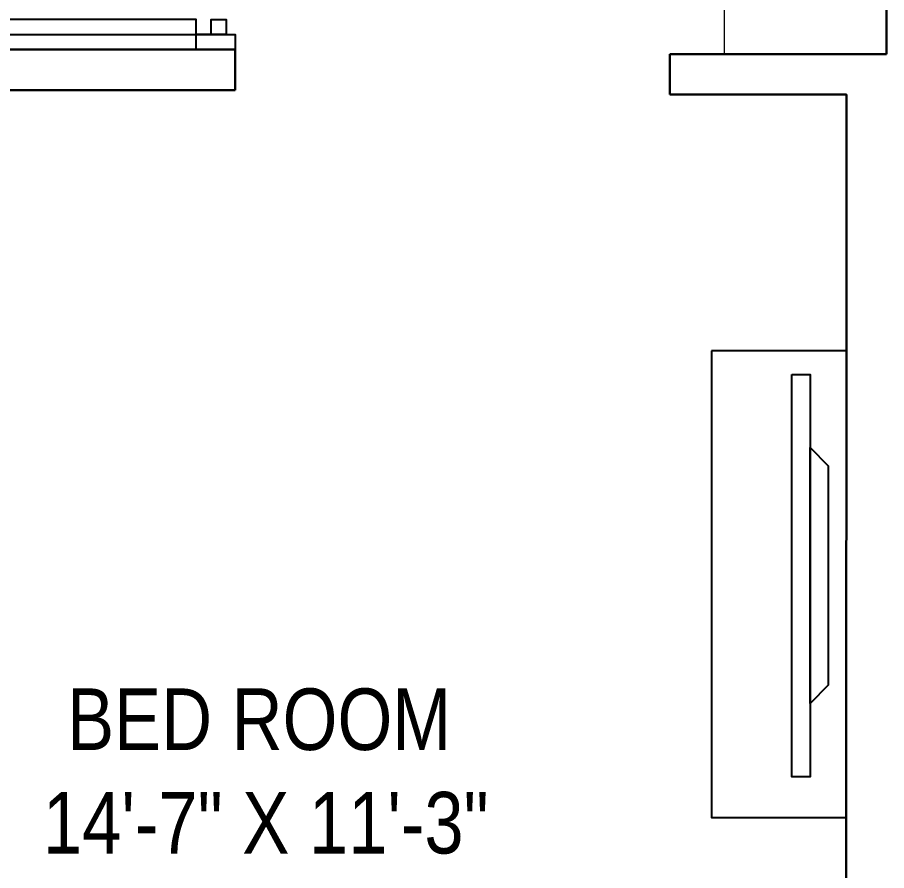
# Model space of a CAD drawing. Extents: x -454308 to 890911, y -14103 to 1343694.
# Drawn here: x 198817 to 198913.3, y 661996.5 to 662091 of the extents above; entities that cross this region are included whole.
import ezdxf

# ---------------------------------------------------------------- set-up
doc = ezdxf.new("R2010")
doc.units = 0
doc.header["$MEASUREMENT"] = 0
doc.layers.add('A-Door', color=144, linetype='Continuous')
doc.layers.add('FURN', color=250, linetype='Continuous')
for name, color, linetype, lineweight in [('A-Wall', 7, 'Continuous', 30), ('HATCH', 8, 'Continuous', 20), ('Text', 55, 'Continuous', 25)]:
    doc.layers.add(name, color=color, linetype=linetype, lineweight=lineweight)
doc.styles.get("Standard").update_dxf_attribs({"font": 'stylu.ttf', "height": 7})

msp = doc.modelspace()

# ---------------------------------------------------------------- linework, layer by layer
at = {"layer": 'A-Door'}
msp.add_lwpolyline([(198810.26, 662091.134), (198810.251, 662091.018), (198810.251, 662090.923), (198810.185, 662090.801), (198810.185, 662089.14), (198841.083, 662089.14), (198841.083, 662087.479), (198836.764, 662087.479), (198836.764, 662089.14), (198838.425, 662089.14), (198838.425, 662090.801), (198840.086, 662090.801), (198840.086, 662089.14), (198836.764, 662089.14), (198836.764, 662090.801), (198810.185, 662090.801)], dxfattribs=at)
at = {"layer": 'A-Wall'}
for p, q in [((198913.254, 662157.362), (198913.254, 662086.979)), ((198841.083, 662087.479), (198841.083, 662082.979)), ((198889.254, 662086.979), (198889.254, 662082.479)), ((198889.254, 662086.979), (198913.254, 662086.979))]:
    msp.add_line(p, q, dxfattribs=at)
for points in [[(198836.583, 662153.273), (198733.583, 662153.273), (198733.583, 662087.479), (198841.083, 662087.479)], [(198841.083, 662082.979), (198733.583, 662082.979), (198733.561, 661706.931)], [(198889.254, 662082.479), (198908.795, 662082.479), (198908.773, 661983.732)]]:
    msp.add_lwpolyline(points, dxfattribs=at)
at = {"layer": 'FURN'}
for points in [[(198893.836, 662054.111), (198893.836, 662002.396), (198908.795, 662002.396), (198908.795, 662054.111), (198893.836, 662054.111)], [(198902.754, 662051.481), (198904.768, 662051.481), (198904.768, 662006.933), (198902.754, 662006.933), (198902.754, 662051.481)], [(198904.768, 662051.481), (198904.768, 662051.481)], [(198906.781, 662017.083), (198904.768, 662015.028), (198904.768, 662043.385), (198906.781, 662041.371), (198906.781, 662017.083)], [(198904.768, 662043.385), (198904.768, 662043.385)], [(198906.781, 662025.758), (198906.781, 662025.758)], [(198904.768, 662015.028), (198904.768, 662015.028)]]:
    msp.add_lwpolyline(points, dxfattribs=at)
at = {"layer": 'HATCH'}
msp.add_line((198895.254, 662139.526), (198895.254, 662086.979), dxfattribs=at)

# ---------------------------------------------------------------- texts
at = {"layer": 'Text', "char_height": 6.82192, "attachment_point": 4}
for s, insert, width in [('{\\fArial Narrow|b0|i0|c1|p15;BED ROOM}', (198822.459, 662013.249), 55.64384), ('{\\fArial Narrow|b0|i0|c0|p15;14\'-7" X 11\'-3"}', (198819.787, 662001.786), 104.30137)]:
    msp.add_mtext(s, dxfattribs=dict(at, insert=insert, width=width))

doc.saveas('drawing.dxf')
